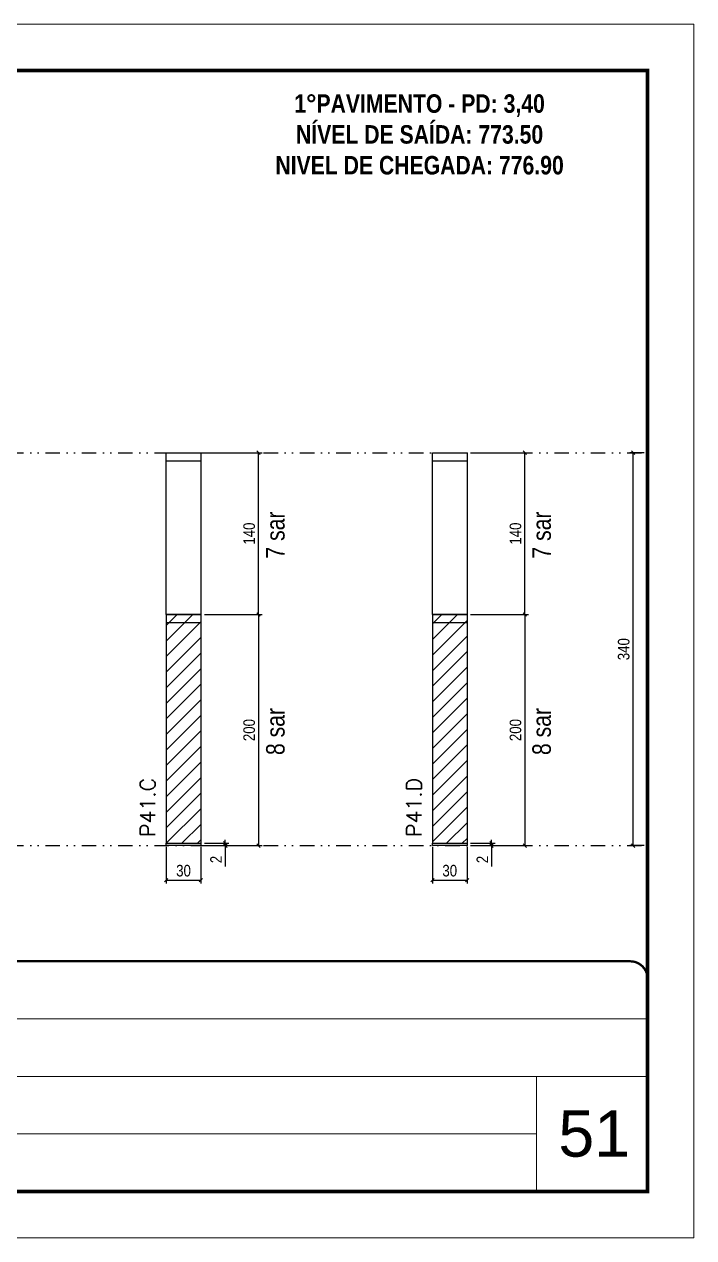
# Model space of a CAD drawing. Extents: x 14400 to 27878, y -21631 to 6985.
# Drawn here: x 18489 to 19068, y -7848 to -6798 of the extents above; entities that cross this region are included whole.
import ezdxf

# ---------------------------------------------------------------- set-up
doc = ezdxf.new("R2010")
doc.units = 0
for name, pattern in [('CONTINUO', [0]), ('DASHED', [0.75, 0.5, -0.25]), ('DIVIDE2', [0.625, 0.25, -0.125, 0, -0.125, 0, -0.125])]:
    doc.linetypes.add(name, pattern=pattern)
for name, color, linetype, lineweight in [('CARIMBO', 255, 'Continuous', 9), ('Folhas', 255, 'Continuous', 9), ('Hachura', 251, 'Continuous', 9), ('SARRAFO DE PRESSAO', 251, 'DASHED', 9), ('Texto Seção', 7, 'Continuous', 15)]:
    doc.layers.add(name, color=color, linetype=linetype, lineweight=lineweight)
for name, color, linetype in [('COTA', 241, 'Continuous'), ('NOMENCLATURA', 7, 'Continuous'), ('Nível', 160, 'Continuous'), ('Painéis', 200, 'Continuous'), ('SARR_2.2x7', 40, 'Continuous')]:
    doc.layers.add(name, color=color, linetype=linetype)
doc.styles.add('ARIAL', font='arial.ttf')
doc.styles.add('ARIAL_NARROW', font='ARIALN.TTF', dxfattribs={"height": 0.2})
doc.styles.add('COTA TECNICA', font='techl___.ttf', dxfattribs={"height": 10})
doc.styles.add('COTA TECNICA-50', font='techl___.ttf', dxfattribs={"height": 10})
doc.styles.add('REGUA-120', font='ROMANS.shx', dxfattribs={"height": 15})
doc.styles.add('ROMANC', font='techb___.ttf', dxfattribs={"height": 2.5})
doc.dimstyles.new('COTA PAINEL-50', dxfattribs={"dimtxt": 10, "dimasz": 3, "dimexe": 3, "dimexo": 3, "dimgap": 3, "dimtad": 1, "dimdec": 1, "dimzin": 12, "dimdsep": 46, "dimtxsty": 'COTA TECNICA-50', "dimblk1": 'OBLIQUE', "dimblk2": 'OBLIQUE', "dimsah": 1, "dimcen": 0.9, "dimclrd": 4, "dimclre": 4, "dimclrt": 240, "dimadec": 1, "dimazin": 3, "dimtfac": 1, "dimtdec": 1, "dimtmove": 0, "dimatfit": 3, "dimfxl": 1, "dimtolj": 1, "dimtzin": 12, "dimarcsym": 0})
doc.dimstyles.new('PAINEL', dxfattribs={"dimtxt": 10, "dimasz": 3, "dimexe": 3, "dimexo": 3, "dimgap": 3, "dimtad": 1, "dimdec": 1, "dimzin": 12, "dimdsep": 46, "dimtxsty": 'COTA TECNICA', "dimblk1": 'OBLIQUE', "dimblk2": 'OBLIQUE', "dimsah": 1, "dimcen": 0.9, "dimclrd": 4, "dimclre": 4, "dimclrt": 240, "dimadec": 1, "dimazin": 3, "dimtfac": 1, "dimtdec": 1, "dimtmove": 0, "dimatfit": 3, "dimfxl": 1, "dimtolj": 1, "dimtzin": 12, "dimarcsym": 0})

# ---------------------------------------------------------------- blocks, each defined once
blk = doc.blocks.new('9999999999')
at = {"color": 30, "linetype": 'CONTINUO'}
for p, q in [((98564.6, 34379.6), (99584, 34379.6)), ((98564.6, 34329.8), (99488, 34329.8)), ((99584, 34329.8), (99488, 34329.8)), ((99488, 34329.8), (99488, 34230.2)), ((98564.6, 34280), (99488, 34280))]:
    blk.add_line(p, q, dxfattribs=at)
at = {"color": 30, "linetype": 'CONTINUO', "const_width": 2}
blk.add_lwpolyline([(99584, 34230.2), (99584, 34414.4, 0.414214), (99569, 34429.4), (98229, 34429.4, 0.414214), (98214, 34414.4), (98214, 34245.2, 0.414214), (98229, 34230.2), (99584, 34230.2)], format="xyb", dxfattribs=at)
at = {"layer": 'Folhas'}
blk.add_lwpolyline([(98139, 34190.2), (99624, 34190.2), (99624, 35240.2), (98139, 35240.2)], close=True, dxfattribs=at)
at = {"layer": 'Folhas', "color": 30, "const_width": 3}
blk.add_lwpolyline([(98214, 34230.2), (99584, 34230.2), (99584, 35200.2), (98214, 35200.2)], close=True, dxfattribs=at)
blk = doc.blocks.new('_Oblique')
at = {"color": 0, "linetype": 'ByBlock', "lineweight": -2}
blk.add_line((-0.5, -0.5), (0.5, 0.5), dxfattribs=at)
blk = doc.blocks.new('*D1424')
at = {"layer": 'COTA', "color": 4, "lineweight": -2, "transparency": 16777216}
for p, q in [((18612.1, -7509.9), (18612.1, -7541.8)), ((18642.1, -7509.9), (18642.1, -7541.8)), ((18612.1, -7538.8), (18642.1, -7538.8))]:
    blk.add_line(p, q, dxfattribs=at)
at = {"layer": 'Defpoints', "color": 0, "transparency": 16777216}
for p in [(18612.1, -7506.9), (18642.1, -7506.9), (18642.1, -7538.8)]:
    blk.add_point(p, dxfattribs=at)
at = {"layer": 'COTA', "color": 4, "lineweight": -2, "transparency": 16777216, "xscale": 3, "yscale": 3, "zscale": 3, "rotation": 180}
blk.add_blockref('_Oblique', (18612.1, -7538.8), dxfattribs=at)
at = {"layer": 'COTA', "color": 4, "lineweight": -2, "transparency": 16777216, "xscale": 3, "yscale": 3, "zscale": 3}
blk.add_blockref('_Oblique', (18642.1, -7538.8), dxfattribs=at)
at = {"layer": 'COTA', "color": 240, "transparency": 16777216, "insert": (18627.1, -7530.6), "char_height": 10, "attachment_point": 5, "style": 'COTA TECNICA'}
blk.add_mtext('\\A1;30', dxfattribs=at)
blk = doc.blocks.new('*D1425')
at = {"layer": 'COTA', "color": 4, "lineweight": -2, "transparency": 16777216}
for p, q in [((18645.1, -7506.9), (18666.2, -7506.9)), ((18663.2, -7506.9), (18663.2, -7503.9)), ((18663.2, -7506.9), (18663.2, -7508.9)), ((18645.1, -7508.9), (18666.2, -7508.9)), ((18663.2, -7508.9), (18663.2, -7527))]:
    blk.add_line(p, q, dxfattribs=at)
at = {"layer": 'Defpoints', "color": 0, "transparency": 16777216}
for p in [(18642.1, -7506.9), (18663.2, -7506.9), (18642.1, -7508.9)]:
    blk.add_point(p, dxfattribs=at)
at = {"layer": 'COTA', "color": 4, "lineweight": -2, "transparency": 16777216, "xscale": 3, "yscale": 3, "zscale": 3}
for p, rotation in [((18663.2, -7506.9), 270), ((18663.2, -7508.9), 90)]:
    blk.add_blockref('_Oblique', p, dxfattribs=dict(at, rotation=rotation))
at = {"layer": 'COTA', "color": 240, "transparency": 16777216, "insert": (18655.2, -7520.9), "char_height": 10, "attachment_point": 5, "rotation": 90, "style": 'COTA TECNICA-50'}
blk.add_mtext('\\A1;2', dxfattribs=at)
blk = doc.blocks.new('*D1426')
at = {"layer": 'COTA', "color": 4, "lineweight": -2, "transparency": 16777216}
for p, q in [((18645.1, -7308.9), (18695, -7308.9)), ((18692, -7308.9), (18692, -7508.9)), ((18645.1, -7508.9), (18695, -7508.9))]:
    blk.add_line(p, q, dxfattribs=at)
at = {"layer": 'Defpoints', "color": 0, "transparency": 16777216}
for p in [(18642.1, -7308.9), (18642.1, -7508.9), (18692, -7508.9)]:
    blk.add_point(p, dxfattribs=at)
at = {"layer": 'COTA', "color": 4, "lineweight": -2, "transparency": 16777216, "xscale": 3, "yscale": 3, "zscale": 3}
for p, rotation in [((18692, -7308.9), 90), ((18692, -7508.9), 270)]:
    blk.add_blockref('_Oblique', p, dxfattribs=dict(at, rotation=rotation))
at = {"layer": 'COTA', "color": 240, "transparency": 16777216, "insert": (18683.9, -7408.9), "char_height": 10, "attachment_point": 5, "rotation": 90, "style": 'COTA TECNICA'}
blk.add_mtext('\\A1;200', dxfattribs=at)
blk = doc.blocks.new('*D1779')
at = {"layer": 'COTA', "color": 4, "lineweight": -2, "transparency": 16777216}
for p, q in [((18842.4, -7509.9), (18842.4, -7541.8)), ((18872.4, -7509.9), (18872.4, -7541.8)), ((18842.4, -7538.8), (18872.4, -7538.8))]:
    blk.add_line(p, q, dxfattribs=at)
at = {"layer": 'Defpoints', "color": 0, "transparency": 16777216}
for p in [(18842.4, -7506.9), (18872.4, -7506.9), (18872.4, -7538.8)]:
    blk.add_point(p, dxfattribs=at)
at = {"layer": 'COTA', "color": 4, "lineweight": -2, "transparency": 16777216, "xscale": 3, "yscale": 3, "zscale": 3, "rotation": 180}
blk.add_blockref('_Oblique', (18842.4, -7538.8), dxfattribs=at)
at = {"layer": 'COTA', "color": 4, "lineweight": -2, "transparency": 16777216, "xscale": 3, "yscale": 3, "zscale": 3}
blk.add_blockref('_Oblique', (18872.4, -7538.8), dxfattribs=at)
at = {"layer": 'COTA', "color": 240, "transparency": 16777216, "insert": (18857.4, -7530.6), "char_height": 10, "attachment_point": 5, "style": 'COTA TECNICA'}
blk.add_mtext('\\A1;30', dxfattribs=at)
blk = doc.blocks.new('*D1780')
at = {"layer": 'COTA', "color": 4, "lineweight": -2, "transparency": 16777216}
for p, q in [((18875.4, -7506.9), (18896.6, -7506.9)), ((18893.6, -7506.9), (18893.6, -7503.9)), ((18893.6, -7506.9), (18893.6, -7508.9)), ((18875.4, -7508.9), (18896.6, -7508.9)), ((18893.6, -7508.9), (18893.6, -7527))]:
    blk.add_line(p, q, dxfattribs=at)
at = {"layer": 'Defpoints', "color": 0, "transparency": 16777216}
for p in [(18872.4, -7506.9), (18893.6, -7506.9), (18872.4, -7508.9)]:
    blk.add_point(p, dxfattribs=at)
at = {"layer": 'COTA', "color": 4, "lineweight": -2, "transparency": 16777216, "xscale": 3, "yscale": 3, "zscale": 3}
for p, rotation in [((18893.6, -7506.9), 270), ((18893.6, -7508.9), 90)]:
    blk.add_blockref('_Oblique', p, dxfattribs=dict(at, rotation=rotation))
at = {"layer": 'COTA', "color": 240, "transparency": 16777216, "insert": (18885.6, -7520.9), "char_height": 10, "attachment_point": 5, "rotation": 90, "style": 'COTA TECNICA-50'}
blk.add_mtext('\\A1;2', dxfattribs=at)
blk = doc.blocks.new('*D1778')
at = {"layer": 'COTA', "color": 4, "lineweight": -2, "transparency": 16777216}
for p, q in [((18875.4, -7308.9), (18925.4, -7308.9)), ((18922.4, -7308.9), (18922.4, -7508.9)), ((18875.4, -7508.9), (18925.4, -7508.9))]:
    blk.add_line(p, q, dxfattribs=at)
at = {"layer": 'Defpoints', "color": 0, "transparency": 16777216}
for p in [(18872.4, -7308.9), (18872.4, -7508.9), (18922.4, -7508.9)]:
    blk.add_point(p, dxfattribs=at)
at = {"layer": 'COTA', "color": 4, "lineweight": -2, "transparency": 16777216, "xscale": 3, "yscale": 3, "zscale": 3}
for p, rotation in [((18922.4, -7308.9), 90), ((18922.4, -7508.9), 270)]:
    blk.add_blockref('_Oblique', p, dxfattribs=dict(at, rotation=rotation))
at = {"layer": 'COTA', "color": 240, "transparency": 16777216, "insert": (18914.3, -7408.9), "char_height": 10, "attachment_point": 5, "rotation": 90, "style": 'COTA TECNICA'}
blk.add_mtext('\\A1;200', dxfattribs=at)
blk = doc.blocks.new('*D1781')
at = {"layer": 'COTA', "color": 4, "lineweight": -2, "transparency": 16777216}
for p, q in [((18645.1, -7168.9), (18695, -7168.9)), ((18692, -7308.9), (18692, -7168.9)), ((18645.1, -7308.9), (18695, -7308.9))]:
    blk.add_line(p, q, dxfattribs=at)
at = {"layer": 'Defpoints', "color": 0, "transparency": 16777216}
for p in [(18642.1, -7168.9), (18692, -7168.9), (18642.1, -7308.9)]:
    blk.add_point(p, dxfattribs=at)
at = {"layer": 'COTA', "color": 4, "lineweight": -2, "transparency": 16777216, "xscale": 3, "yscale": 3, "zscale": 3}
for p, rotation in [((18692, -7168.9), 90), ((18692, -7308.9), 270)]:
    blk.add_blockref('_Oblique', p, dxfattribs=dict(at, rotation=rotation))
at = {"layer": 'COTA', "color": 240, "transparency": 16777216, "insert": (18683.9, -7238.9), "char_height": 10, "attachment_point": 5, "rotation": 90, "style": 'COTA TECNICA'}
blk.add_mtext('\\A1;140', dxfattribs=at)
blk = doc.blocks.new('*D1782')
at = {"layer": 'COTA', "color": 4, "lineweight": -2, "transparency": 16777216}
for p, q in [((18875.4, -7168.9), (18925.4, -7168.9)), ((18922.4, -7308.9), (18922.4, -7168.9)), ((18875.4, -7308.9), (18925.4, -7308.9))]:
    blk.add_line(p, q, dxfattribs=at)
at = {"layer": 'Defpoints', "color": 0, "transparency": 16777216}
for p in [(18872.4, -7168.9), (18922.4, -7168.9), (18872.4, -7308.9)]:
    blk.add_point(p, dxfattribs=at)
at = {"layer": 'COTA', "color": 4, "lineweight": -2, "transparency": 16777216, "xscale": 3, "yscale": 3, "zscale": 3}
for p, rotation in [((18922.4, -7168.9), 90), ((18922.4, -7308.9), 270)]:
    blk.add_blockref('_Oblique', p, dxfattribs=dict(at, rotation=rotation))
at = {"layer": 'COTA', "color": 240, "transparency": 16777216, "insert": (18914.3, -7238.9), "char_height": 10, "attachment_point": 5, "rotation": 90, "style": 'COTA TECNICA'}
blk.add_mtext('\\A1;140', dxfattribs=at)
blk = doc.blocks.new('*D4648')
at = {"layer": 'COTA', "color": 4, "lineweight": -2, "transparency": 16777216}
for p, q in [((19025.5, -7168.9), (19013.1, -7168.9)), ((19016.1, -7508.9), (19016.1, -7168.9)), ((19025.5, -7508.9), (19013.1, -7508.9))]:
    blk.add_line(p, q, dxfattribs=at)
at = {"layer": 'Defpoints', "color": 0, "transparency": 16777216}
for p in [(19016.1, -7168.9), (19028.5, -7168.9), (19028.5, -7508.9)]:
    blk.add_point(p, dxfattribs=at)
at = {"layer": 'COTA', "color": 4, "lineweight": -2, "transparency": 16777216, "xscale": 3, "yscale": 3, "zscale": 3}
for p, rotation in [((19016.1, -7168.9), 90), ((19016.1, -7508.9), 270)]:
    blk.add_blockref('_Oblique', p, dxfattribs=dict(at, rotation=rotation))
at = {"layer": 'COTA', "color": 240, "transparency": 16777216, "insert": (19007.9, -7338.9), "char_height": 10, "attachment_point": 5, "rotation": 90, "style": 'COTA TECNICA'}
blk.add_mtext('\\A1;340', dxfattribs=at)

msp = doc.modelspace()

# ---------------------------------------------------------------- hatches: boundary and pattern name
at = {"layer": 'Hachura', "linetype": 'ByBlock'}
h = msp.add_hatch(dxfattribs=at)
h.set_pattern_fill('ANSI31', color=256, scale=3)
h.paths.add_polyline_path([(17799.35, -7308.89), (17799.35, -7384.89), (18020.35, -7384.89), (18020.35, -7308.89)])
h.paths.add_polyline_path([(18020.35, -7506.89), (18020.35, -7384.89), (17799.35, -7384.89), (17799.35, -7506.89)])
h.paths.add_polyline_path([(18201.1, -7251.89), (18201.1, -7308.89), (18422.1, -7308.89), (18422.1, -7251.89)])
h.paths.add_polyline_path([(18422.1, -7384.89), (18422.1, -7308.89), (18201.1, -7308.89), (18201.1, -7384.89)])
h.paths.add_polyline_path([(18201.1, -7384.89), (18201.1, -7506.89), (18422.1, -7506.89), (18422.1, -7384.89)])
h.paths.add_polyline_path([(18612.05, -7506.89), (18642.05, -7506.89), (18642.05, -7308.89), (18612.05, -7308.89)])
h.paths.add_polyline_path([(18842.39, -7506.89), (18872.39, -7506.89), (18872.39, -7308.89), (18842.39, -7308.89)])

# ---------------------------------------------------------------- linework, layer by layer
at = {"layer": 'Nível', "color": 4, "linetype": 'DIVIDE2', "ltscale": 50}
for p, q in [((17658.47, -7168.89), (19028.47, -7168.89)), ((17658.47, -7508.89), (19028.47, -7508.89))]:
    msp.add_line(p, q, dxfattribs=at)
at = {"layer": 'Painéis'}
for p, q in [((18612.05, -7308.89), (18612.05, -7506.89)), ((18612.05, -7308.89), (18642.05, -7308.89)), ((18642.05, -7308.89), (18642.05, -7506.89)), ((18842.39, -7308.89), (18842.39, -7506.89)), ((18842.39, -7308.89), (18872.39, -7308.89)), ((18872.39, -7308.89), (18872.39, -7506.89)), ((18612.05, -7506.89), (18642.05, -7506.89)), ((18612.05, -7506.89), (18642.05, -7506.89)), ((18612.05, -7508.89), (18612.05, -7506.89)), ((18642.05, -7506.89), (18642.05, -7508.89)), ((18842.39, -7506.89), (18872.39, -7506.89)), ((18842.39, -7506.89), (18872.39, -7506.89)), ((18842.39, -7508.89), (18842.39, -7506.89)), ((18872.39, -7506.89), (18872.39, -7508.89)), ((18642.05, -7508.89), (18612.05, -7508.89)), ((18872.39, -7508.89), (18842.39, -7508.89))]:
    msp.add_line(p, q, dxfattribs=at)
for points in [[(18612.05, -7168.89), (18642.05, -7168.89), (18642.05, -7308.89), (18612.05, -7308.89)], [(18842.39, -7168.89), (18872.39, -7168.89), (18872.39, -7308.89), (18842.39, -7308.89)]]:
    msp.add_lwpolyline(points, close=True, dxfattribs=at)
at = {"layer": 'SARR_2.2x7'}
for p, q in [((18612.05, -7175.89), (18642.05, -7175.89)), ((18842.39, -7175.89), (18872.39, -7175.89)), ((18612.05, -7315.89), (18642.05, -7315.89)), ((18619.05, -7308.89), (18619.05, -7308.89)), ((18635.05, -7308.89), (18635.05, -7308.89)), ((18842.39, -7315.89), (18872.39, -7315.89)), ((18849.39, -7308.89), (18849.39, -7308.89)), ((18865.39, -7308.89), (18865.39, -7308.89))]:
    msp.add_line(p, q, dxfattribs=at)

# ---------------------------------------------------------------- block references
at = {"layer": 'SARRAFO DE PRESSAO', "color": 6, "linetype": 'ByBlock'}
msp.add_blockref('9999999999', (-80555.51, -42038.38), dxfattribs=at)

# ---------------------------------------------------------------- texts
at = {"layer": 'CARIMBO', "style": 'ARIAL'}
msp.add_text('51', height=40, dxfattribs=at).set_placement((18951.33, -7778.03))
at = {"layer": 'NOMENCLATURA', "style": 'ARIAL_NARROW'}
for s, p in [('7 sar', (18714.52, -7260.52)), ('7 sar', (18944.86, -7260.52)), ('8 sar', (18714.52, -7430.52)), ('8 sar', (18944.86, -7430.52))]:
    msp.add_text(s, height=16, rotation=90, dxfattribs=at).set_placement(p)
at = {"layer": 'NOMENCLATURA', "color": 2, "insert": (18831.31, -6832.11), "char_height": 16, "attachment_point": 2, "style": 'ROMANC'}
msp.add_mtext_dynamic_manual_height_columns('\\P1°PAVIMENTO - PD: 3,40\\PNÍVEL DE SAÍDA: 773.50\\PNIVEL DE CHEGADA: 776.90', width=432.3511, gutter_width=1, heights=[0], dxfattribs=at)
at = {"layer": 'Texto Seção', "char_height": 13, "width": 370.6998, "attachment_point": 7, "rotation": 90, "style": 'REGUA-120'}
for s, insert in [('P41.C', (18602.6, -7501.48)), ('P41.D', (18832.94, -7501.48))]:
    msp.add_mtext(s, dxfattribs=dict(at, insert=insert))

# ---------------------------------------------------------------- dimensions: what is measured, and where the dimension line sits
at = {"layer": 'COTA'}
for base, p1, p2, picture, middle in [((18692.04, -7168.89), (18642.05, -7308.89), (18642.05, -7168.89), '*D1781', (18683.94, -7238.89)), ((18922.38, -7168.89), (18872.39, -7308.89), (18872.39, -7168.89), '*D1782', (18914.28, -7238.89)), ((19016.09, -7168.89), (19028.47, -7508.89), (19028.47, -7168.89), '*D4648', (19007.87, -7338.89)), ((18692.04, -7508.89), (18642.05, -7308.89), (18642.05, -7508.89), '*D1426', (18683.94, -7408.89)), ((18922.38, -7508.89), (18872.39, -7308.89), (18872.39, -7508.89), '*D1778', (18914.28, -7408.89))]:
    dim = msp.add_linear_dim(base=base, p1=p1, p2=p2, angle=90, dimstyle='PAINEL', dxfattribs=at)
    dim.commit()
    dim.dimension.update_dxf_attribs({"geometry": picture, "text_midpoint": middle})
for base, p1, p2, picture, middle in [((18642.05, -7538.79), (18612.05, -7506.89), (18642.05, -7506.89), '*D1424', (18627.05, -7530.57)), ((18872.39, -7538.79), (18842.39, -7506.89), (18872.39, -7506.89), '*D1779', (18857.39, -7530.57))]:
    dim = msp.add_linear_dim(base=base, p1=p1, p2=p2, dimstyle='PAINEL', override={"dimarcsym": 2}, dxfattribs=at)
    dim.commit()
    dim.dimension.update_dxf_attribs({"geometry": picture, "text_midpoint": middle})
for base, p1, p2, picture, middle in [((18663.24, -7506.89), (18642.05, -7508.89), (18642.05, -7506.89), '*D1425', (18663.24, -7520.95)), ((18893.58, -7506.89), (18872.39, -7508.89), (18872.39, -7506.89), '*D1780', (18893.58, -7520.95))]:
    dim = msp.add_linear_dim(base=base, p1=p1, p2=p2, angle=90, dimstyle='COTA PAINEL-50', dxfattribs=at)
    dim.commit()
    dim.dimension.update_dxf_attribs({"geometry": picture, "text_midpoint": middle, "dimtype": 160})

doc.saveas('drawing.dxf')
